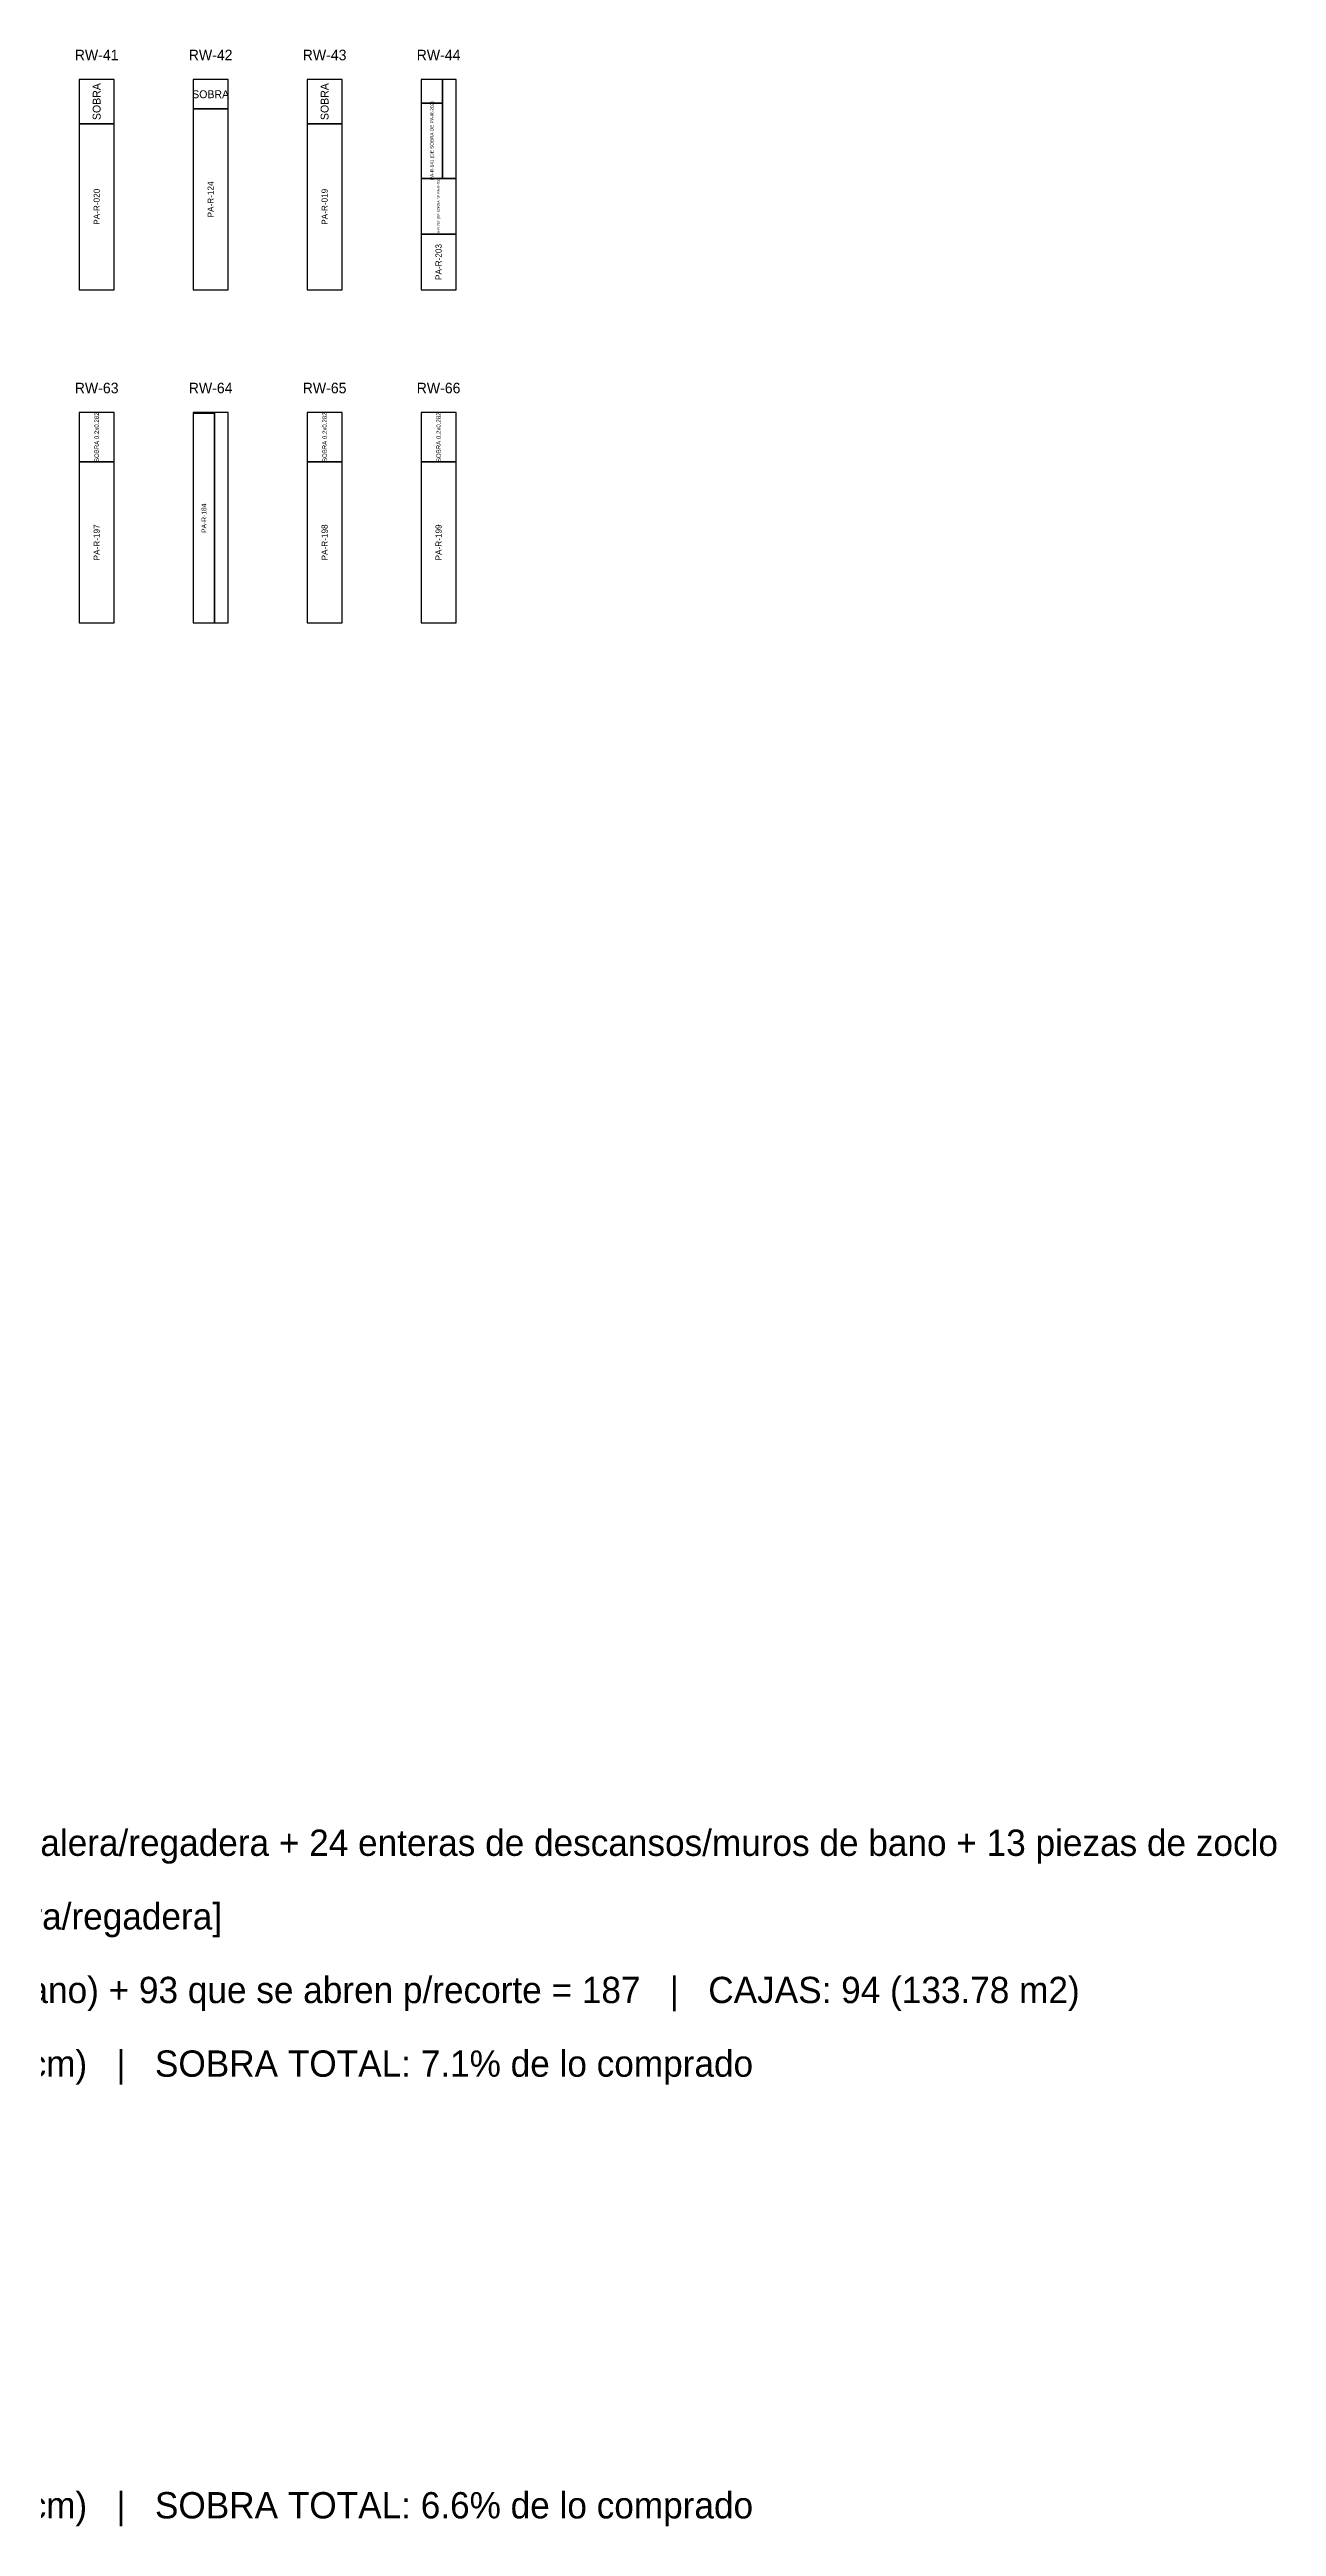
# Model space of a CAD drawing. Header units: metres. Extents: x 305.3 to 390.9, y -184.6 to -119.2.
# Drawn here: x 327.99 to 334.99, y -162.11 to -147.97 of the extents above; entities that cross this region are included whole.
import ezdxf
from ezdxf.enums import TextEntityAlignment as Align

# ---------------------------------------------------------------- set-up
doc = ezdxf.new("R2010")
doc.units = ezdxf.units.M
for name, color, linetype in [('PLAN-CORTE-DESPERDICIO', 1, 'Continuous'), ('PLAN-CORTE-PIEZAS-A-ABRIR', 7, 'Continuous'), ('PLAN-CORTE-RECORTES', 3, 'Continuous'), ('PLAN-CORTE-SOBRANTES', 2, 'Continuous'), ('PLAN-CORTE-TEXTOS', 5, 'Continuous'), ('RESUMEN', 5, 'Continuous')]:
    doc.layers.add(name, color=color, linetype=linetype)

msp = doc.modelspace()

# ---------------------------------------------------------------- linework, layer by layer
at = {"layer": 'PLAN-CORTE-DESPERDICIO'}
for points in [[(330.232, -148.709), (330.309, -148.709), (330.309, -148.144), (330.232, -148.144)], [(328.932, -151.244), (329.009, -151.244), (329.009, -150.044), (328.932, -150.044)]]:
    msp.add_lwpolyline(points, close=True, dxfattribs=at)
at = {"layer": 'PLAN-CORTE-PIEZAS-A-ABRIR'}
for points in [[(328.159, -149.344), (328.359, -149.344), (328.359, -148.144), (328.159, -148.144)], [(328.809, -149.344), (329.009, -149.344), (329.009, -148.144), (328.809, -148.144)], [(329.459, -149.344), (329.659, -149.344), (329.659, -148.144), (329.459, -148.144)], [(330.109, -149.344), (330.309, -149.344), (330.309, -148.144), (330.109, -148.144)], [(328.159, -151.244), (328.359, -151.244), (328.359, -150.044), (328.159, -150.044)], [(328.809, -151.244), (329.009, -151.244), (329.009, -150.044), (328.809, -150.044)], [(329.459, -151.244), (329.659, -151.244), (329.659, -150.044), (329.459, -150.044)], [(330.109, -151.244), (330.309, -151.244), (330.309, -150.044), (330.109, -150.044)]]:
    msp.add_lwpolyline(points, close=True, dxfattribs=at)
at = {"layer": 'PLAN-CORTE-RECORTES'}
for points in [[(328.809, -149.344), (329.009, -149.344), (329.009, -148.312), (328.809, -148.312)], [(330.109, -148.709), (330.232, -148.709), (330.232, -148.278), (330.109, -148.278)], [(328.159, -149.344), (328.359, -149.344), (328.359, -148.397), (328.159, -148.397)], [(329.459, -149.344), (329.659, -149.344), (329.659, -148.397), (329.459, -148.397)], [(330.109, -149.027), (330.309, -149.027), (330.309, -148.709), (330.109, -148.709)], [(330.109, -149.344), (330.309, -149.344), (330.309, -149.027), (330.109, -149.027)], [(328.809, -151.244), (328.932, -151.244), (328.932, -150.05), (328.809, -150.05)], [(328.159, -151.244), (328.359, -151.244), (328.359, -150.326), (328.159, -150.326)], [(329.459, -151.244), (329.659, -151.244), (329.659, -150.326), (329.459, -150.326)], [(330.109, -151.244), (330.309, -151.244), (330.309, -150.326), (330.109, -150.326)]]:
    msp.add_lwpolyline(points, close=True, dxfattribs=at)
at = {"layer": 'PLAN-CORTE-SOBRANTES'}
for points in [[(328.159, -148.397), (328.359, -148.397), (328.359, -148.144), (328.159, -148.144)], [(328.809, -148.312), (329.009, -148.312), (329.009, -148.144), (328.809, -148.144)], [(329.459, -148.397), (329.659, -148.397), (329.659, -148.144), (329.459, -148.144)], [(330.109, -148.278), (330.232, -148.278), (330.232, -148.144), (330.109, -148.144)], [(328.159, -150.326), (328.359, -150.326), (328.359, -150.044), (328.159, -150.044)], [(329.459, -150.326), (329.659, -150.326), (329.659, -150.044), (329.459, -150.044)], [(330.109, -150.326), (330.309, -150.326), (330.309, -150.044), (330.109, -150.044)]]:
    msp.add_lwpolyline(points, close=True, dxfattribs=at)

# ---------------------------------------------------------------- texts
at = {"layer": 'PLAN-CORTE-TEXTOS'}
for s, height, p in [('RW-41', 0.06, (328.259, -148.004)), ('RW-42', 0.06, (328.909, -148.004)), ('RW-43', 0.06, (329.559, -148.004)), ('RW-44', 0.06, (330.209, -148.004)), ('SOBRA', 0.045, (328.909, -148.228)), ('RW-63', 0.06, (328.259, -149.904)), ('RW-64', 0.06, (328.909, -149.904)), ('RW-65', 0.06, (329.559, -149.904)), ('RW-66', 0.06, (330.209, -149.904))]:
    msp.add_text(s, height=height, dxfattribs=at).set_placement(p, align=Align.MIDDLE_CENTER)
for s, height, p in [('SOBRA', 0.045, (328.259, -148.27)), ('SOBRA', 0.045, (329.559, -148.27)), ('PA-R-141 (DE SOBRA DE PA-R-202)', 0.01933, (330.171, -148.493)), ('PA-R-020', 0.035, (328.259, -148.87)), ('PA-R-124', 0.035, (328.909, -148.828)), ('PA-R-019', 0.035, (329.559, -148.87)), ('PA-R-202 (DE SOBRA DE PA-R-203)', 0.01422, (330.209, -148.868)), ('PA-R-203', 0.035, (330.209, -149.185)), ('SOBRA 0.2x0.282', 0.02508, (328.259, -150.185)), ('SOBRA 0.2x0.282', 0.02508, (329.559, -150.185)), ('SOBRA 0.2x0.282', 0.02508, (330.209, -150.185)), ('PA-R-184', 0.0275, (328.871, -150.647)), ('PA-R-197', 0.035, (328.259, -150.785)), ('PA-R-198', 0.035, (329.559, -150.785)), ('PA-R-199', 0.035, (330.209, -150.785))]:
    msp.add_text(s, height=height, rotation=90, dxfattribs=at).set_placement(p, align=Align.MIDDLE_CENTER)
at = {"layer": 'RESUMEN'}
for s, p in [('  CAPA MORET (QSELECT): 200 polilineas = 70 enteras del plano + 75 recortes del plano que abren pieza + 18 abiertas por escalera/regadera + 24 enteras de descansos/muros de bano + 13 piezas de zoclo', (316.459, -158.204)), ('  CAPA MORET-FALTANTES (QSELECT): 60 recortes que salen de un sobrante (no abren pieza)   [34 del plano + 26 de escalera/regadera]', (316.459, -158.624)), ('  PIEZAS QUE SE COMPRAN: 70 enteras del plano + 24 enteras extra (descansos de escalera y muro de regadera, fuera del plano) + 93 que se abren p/recorte = 187   |   CAJAS: 94 (133.78 m2)', (316.459, -159.044)), ('  SOBRANTE REUTILIZABLE: 6.57 m2 en 49 pzas -> GUARDAR EN RESERVA   |   DESPERDICIO: 2.97 m2 (87 pedazos <10 cm)   |   SOBRA TOTAL: 7.1% de lo comprado', (316.459, -159.464)), ('  SOBRANTE REUTILIZABLE: 1.84 m2 en 42 pzas -> GUARDAR EN RESERVA   |   DESPERDICIO: 0.86 m2 (25 pedazos <10 cm)   |   SOBRA TOTAL: 6.6% de lo comprado', (316.459, -161.984))]:
    msp.add_text(s, height=0.15, dxfattribs=at).set_placement(p, align=Align.MIDDLE_LEFT)

doc.saveas('drawing.dxf')
